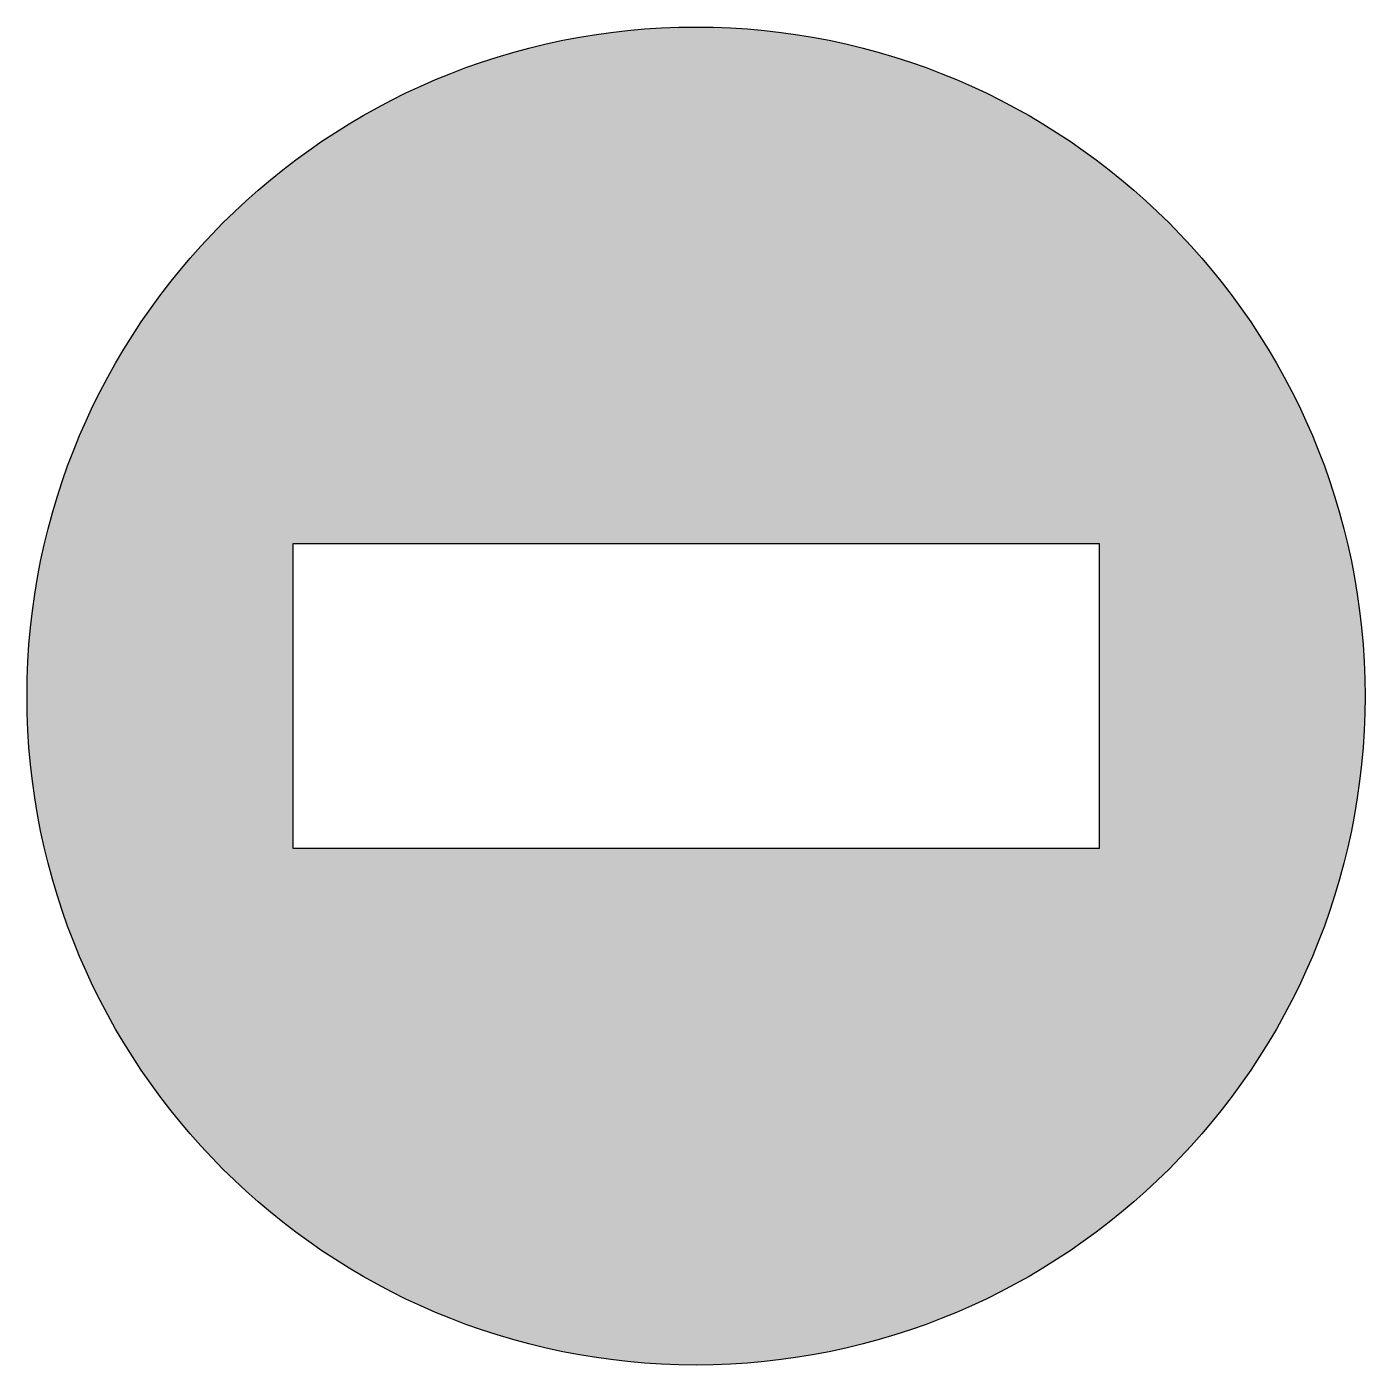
# Model space of a CAD drawing. Extents: x 1325 to 2394, y 608 to 1677.
import ezdxf

# ---------------------------------------------------------------- set-up
doc = ezdxf.new("R2010")
doc.units = 12

msp = doc.modelspace()

# ---------------------------------------------------------------- hatches: boundary and pattern name
h = msp.add_hatch(color=1)
h.paths.add_polyline_path([(1537.5, 1264.3), (2181.7, 1264.3), (2181.7, 1020.7), (1537.5, 1020.7)], flags=16)
edge = h.paths.add_edge_path()
edge.add_arc((1859.6, 1142.5), 534.7, 0, 360)

# ---------------------------------------------------------------- linework, layer by layer
msp.add_lwpolyline([(1537.5, 1264.3), (2181.7, 1264.3), (2181.7, 1020.7), (1537.5, 1020.7)], close=True)
msp.add_circle((1859.6, 1142.5), 534.7)

doc.saveas('drawing.dxf')
